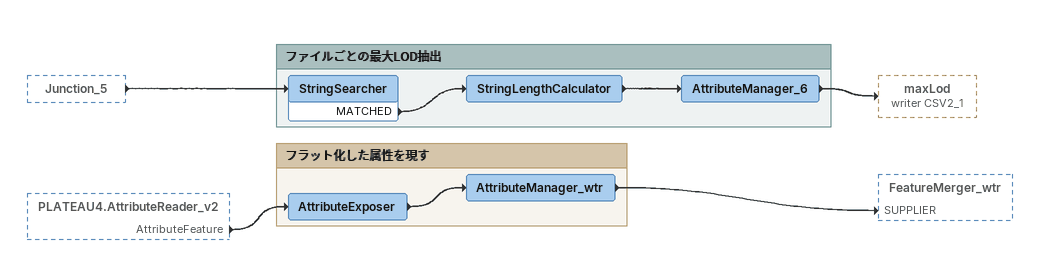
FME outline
Junction_5 [outside]
    -> StringSearcher
PLATEAU4.AttributeReader_v2 [outside]
    AttributeFeature -> AttributeExposer

Bookmark: ファイルごとの最大LOD抽出
StringSearcher
    MATCHED -> StringLengthCalculator
StringLengthCalculator
    -> AttributeManager_6
AttributeManager_6
    -> maxLod (writer CSV2_1)

Bookmark: フラット化した属性を現す
AttributeExposer
    -> AttributeManager_wtr
AttributeManager_wtr
    -> FeatureMerger_wtr [SUPPLIER]
